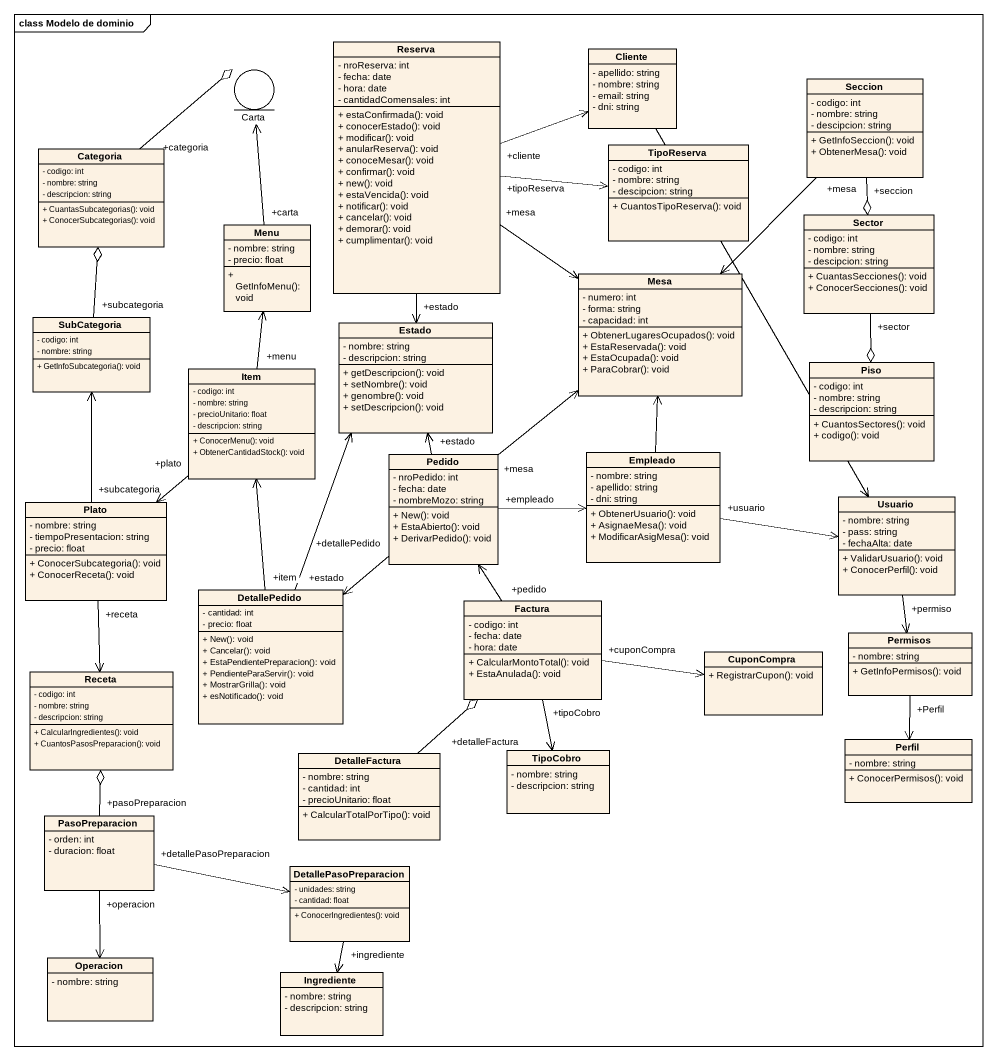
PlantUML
@startuml
mainframe class Modelo de dominio
allowmixing
hide circle
hide empty members
skinparam classAttributeIconSize 0
class Reserva {
  - nroReserva: int
  - fecha: date
  - hora: date
  - cantidadComensales: int
  + estaConfirmada(): void
  + conocerEstado(): void
  + modificar(): void
  + anularReserva(): void
  + conoceMesar(): void
  + confirmar(): void
  + new(): void
  + estaVencida(): void
  + notificar(): void
  + cancelar(): void
  + demorar(): void
  + cumplimentar(): void
}
class Cliente {
  - apellido: string
  - nombre: string
  - email: string
  - dni: string
}
entity Carta
class Seccion {
  - codigo: int
  - nombre: string
  - descipcion: string
  + GetInfoSeccion(): void
  + ObtenerMesa(): void
}
class Categoria {
  - codigo: int
  - nombre: string
  - descripcion: string
  + CuantasSubcategorias(): void
  + ConocerSubcategorias(): void
}
class TipoReserva {
  - codigo: int
  - nombre: string
  - descipcion: string
  + CuantosTipoReserva(): void
}
class Menu {
  - nombre: string
  - precio: float
  + GetInfoMenu(): void
}
class Sector {
  - codigo: int
  - nombre: string
  - descipcion: string
  + CuantasSecciones(): void
  + ConocerSecciones(): void
}
class Mesa {
  - numero: int
  - forma: string
  - capacidad: int
  + ObtenerLugaresOcupados(): void
  + EstaReservada(): void
  + EstaOcupada(): void
  + ParaCobrar(): void
}
class SubCategoria {
  - codigo: int
  - nombre: string
  + GetInfoSubcategoria(): void
}
class Estado {
  - nombre: string
  - descripcion: string
  + getDescripcion(): void
  + setNombre(): void
  + genombre(): void
  + setDescripcion(): void
}
class Item {
  - codigo: int
  - nombre: string
  - precioUnitario: float
  - descripcion: string
  + ConocerMenu(): void
  + ObtenerCantidadStock(): void
}
class Piso {
  - codigo: int
  - nombre: string
  - descripcion: string
  + CuantosSectores(): void
  + codigo(): void
}
class Pedido {
  - nroPedido: int
  - fecha: date
  - nombreMozo: string
  + New(): void
  + EstaAbierto(): void
  + DerivarPedido(): void
}
class Empleado {
  - nombre: string
  - apellido: string
  - dni: string
  + ObtenerUsuario(): void
  + AsignaeMesa(): void
  + ModificarAsigMesa(): void
}
class Plato {
  - nombre: string
  - tiempoPresentacion: string
  - precio: float
  + ConocerSubcategoria(): void
  + ConocerReceta(): void
}
class Usuario {
  - nombre: string
  - pass: string
  - fechaAlta: date
  + ValidarUsuario(): void
  + ConocerPerfil(): void
}
class DetallePedido {
  - cantidad: int
  - precio: float
  + New(): void
  + Cancelar(): void
  + EstaPendientePreparacion(): void
  + PendienteParaServir(): void
  + MostrarGrilla(): void
  + esNotificado(): void
}
class Factura {
  - codigo: int
  - fecha: date
  - hora: date
  + CalcularMontoTotal(): void
  + EstaAnulada(): void
}
class Permisos {
  - nombre: string
  + GetInfoPermisos(): void
}
class Receta {
  - codigo: int
  - nombre: string
  - descripcion: string
  + CalcularIngredientes(): void
  + CuantosPasosPreparacion(): void
}
class CuponCompra {
  + RegistrarCupon(): void
}
class DetalleFactura {
  - nombre: string
  - cantidad: int
  - precioUnitario: float
  + CalcularTotalPorTipo(): void
}
class TipoCobro {
  - nombre: string
  - descripcion: string
}
class Perfil {
  - nombre: string
  + ConocerPermisos(): void
}
class PasoPreparacion {
  - orden: int
  - duracion: float
}
class DetallePasoPreparacion {
  - unidades: string
  - cantidad: float
  + ConocerIngredientes(): void
}
class Operacion {
  - nombre: string
}
class Ingrediente {
  - nombre: string
  - descripcion: string
}
Reserva "+cliente" -right-> Cliente
Reserva "+tipoReserva" -right-> TipoReserva
Reserva "+mesa" --> Mesa
Reserva "+estado" --> Estado
Cliente --> Usuario
Seccion "+seccion" --o Sector
Seccion "+mesa" --> Mesa
Categoria "+categoria" -right-o Carta
Menu "+carta" -up-> Carta
Sector "+sector" --o Piso
SubCategoria "+subcategoria" -up-o Categoria
Item "+menu" -up-> Menu
Item "+plato" --> Plato
Pedido "+mesa" -up-> Mesa
Pedido "+estado" -up-> Estado
Pedido "+empleado" -right-> Empleado
Pedido "+detallePedido" --> DetallePedido
Empleado -up-> Mesa
Empleado "+usuario" -right-> Usuario
Plato "+subcategoria" -up-> SubCategoria
Plato "+receta" --> Receta
Usuario "+permiso" --> Permisos
DetallePedido "+estado" -up-> Estado
DetallePedido "+item" -up-> Item
Factura "+pedido" -up-> Pedido
Factura "+cuponCompra" -right-> CuponCompra
Factura "+tipoCobro" --> TipoCobro
Permisos "+Perfil" --> Perfil
DetalleFactura "+detalleFactura" -up-o Factura
PasoPreparacion "+pasoPreparacion" -up-o Receta
PasoPreparacion "+detallePasoPreparacion" -right-> DetallePasoPreparacion
PasoPreparacion "+operacion" --> Operacion
DetallePasoPreparacion "+ingrediente" --> Ingrediente
@enduml
